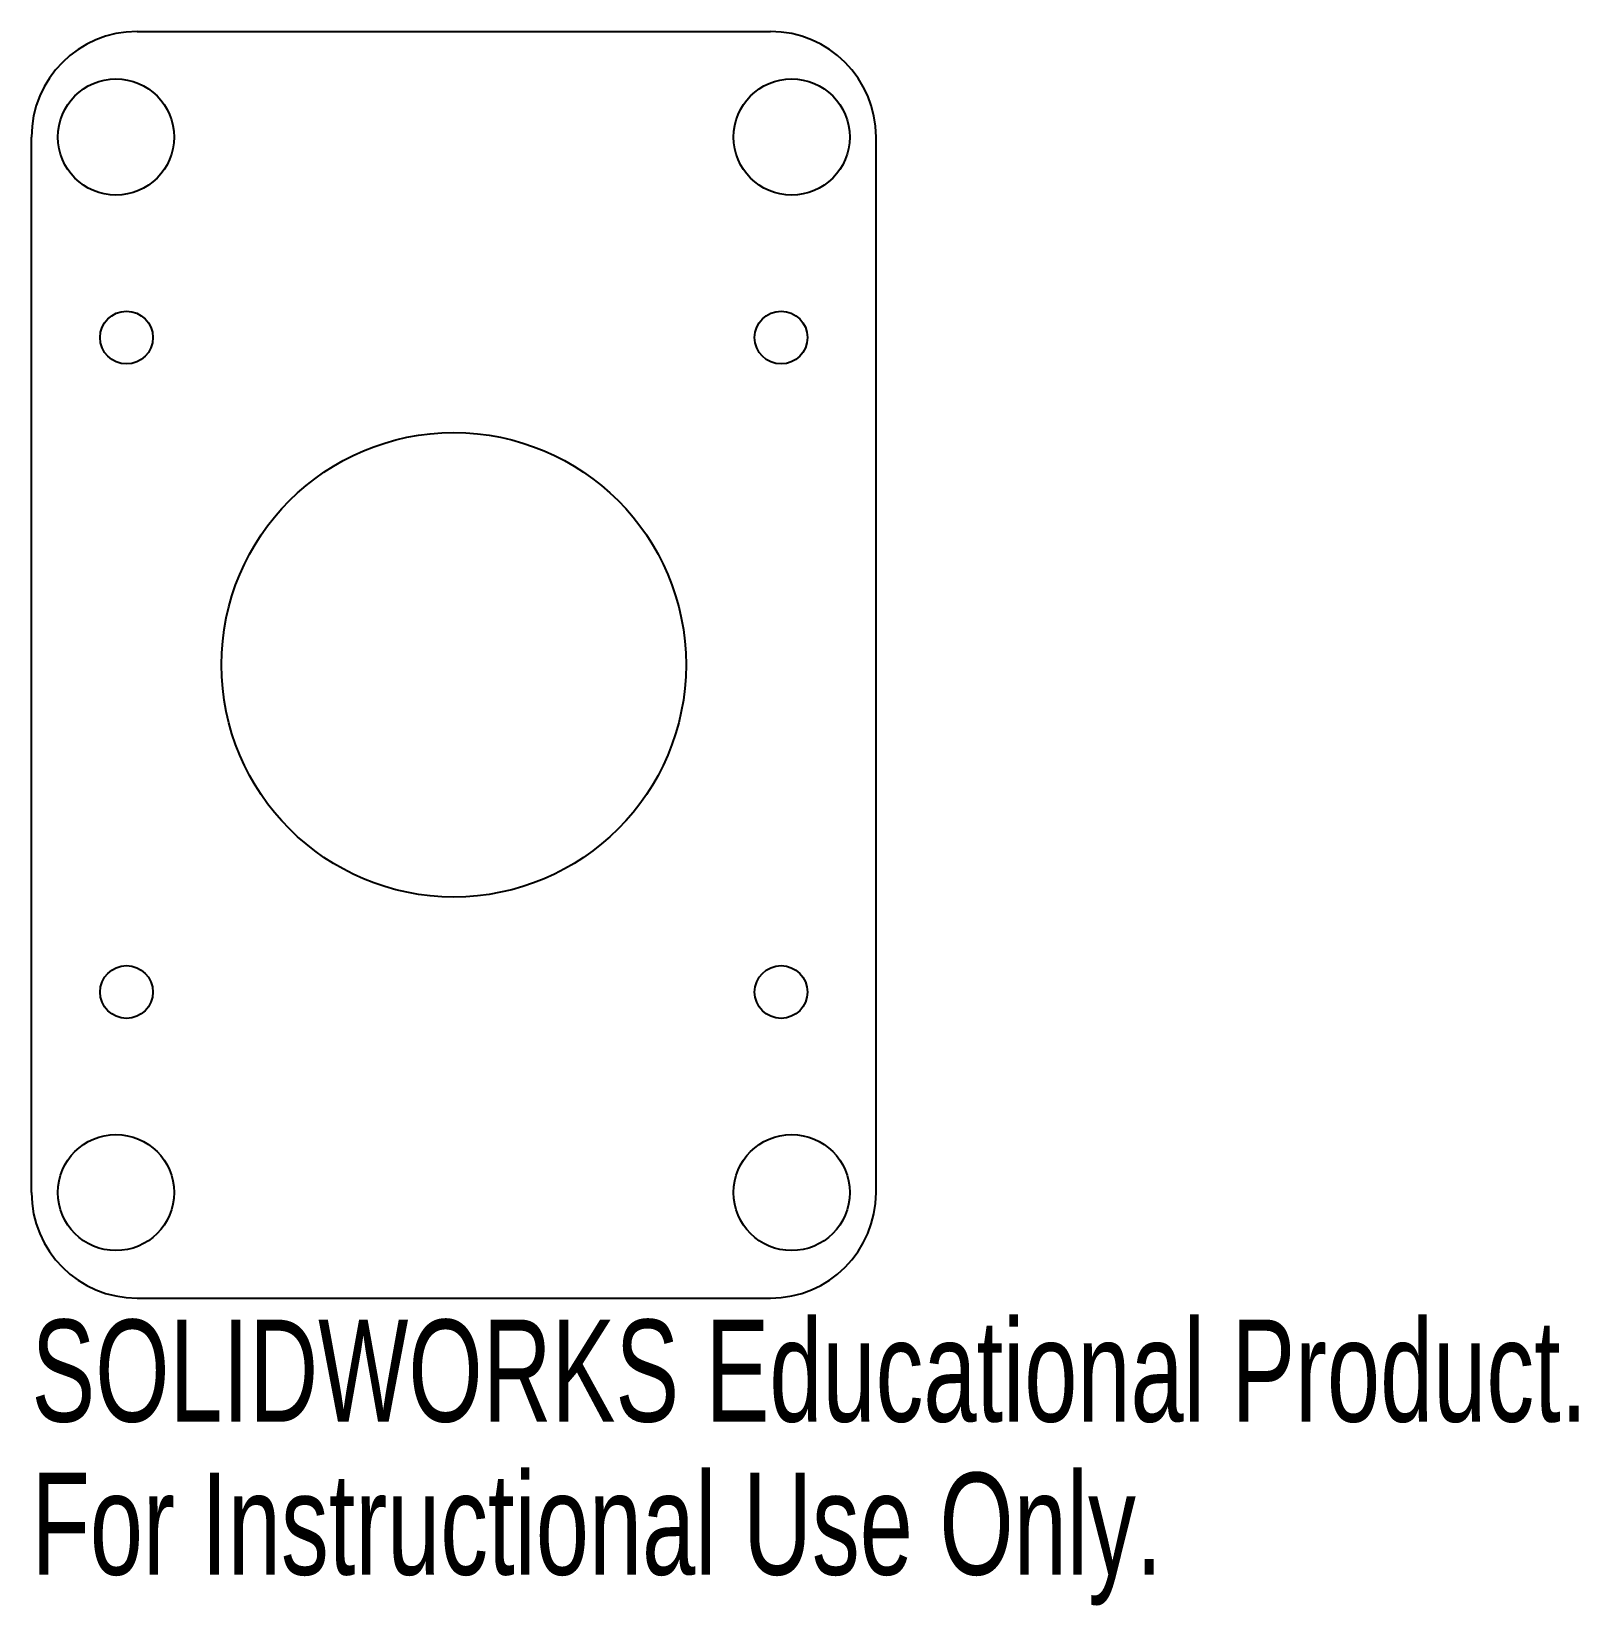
# Model space of a CAD drawing. Header units: millimetres. Extents: x -20 to 53.3, y -44.6 to 30.
import ezdxf

# ---------------------------------------------------------------- set-up
doc = ezdxf.new("R2010")
doc.units = ezdxf.units.MM
doc.styles.add('SLDTEXTSTYLE0', font='TXT', dxfattribs={"width": 0.7})

msp = doc.modelspace()

# ---------------------------------------------------------------- linework, layer by layer
at = {"color": 7, "linetype": 'Continuous', "lineweight": 25}
for p, q in [((-15, 30), (15, 30)), ((-20, -25), (-20, 25)), ((20, -25), (20, 25)), ((-15, -30), (15, -30))]:
    msp.add_line(p, q, dxfattribs=at)
for centre, radius in [((-16, 25), 2.75), ((16, 25), 2.75), ((-15.5, 15.5), 1.25), ((15.5, 15.5), 1.25), ((0, 0), 11), ((-15.5, -15.5), 1.25), ((15.5, -15.5), 1.25), ((-16, -25), 2.75), ((16, -25), 2.75)]:
    msp.add_circle(centre, radius, dxfattribs=at)
for centre, start, end in [((-15, 25), 90, 180), ((15, 25), 0, 90), ((-15, -25), 180, 270), ((15, -25), 270, 0)]:
    msp.add_arc(centre, 5, start, end, dxfattribs=at)

# ---------------------------------------------------------------- texts
at = {"color": 7, "linetype": 'Continuous', "char_height": 4.83362, "attachment_point": 1, "style": 'SLDTEXTSTYLE0'}
for s, insert in [('SOLIDWORKS Educational Product.', (-20, -31.02)), ('For Instructional Use Only.', (-20, -38.27))]:
    msp.add_mtext(s, dxfattribs=dict(at, insert=insert))

doc.saveas('drawing.dxf')
